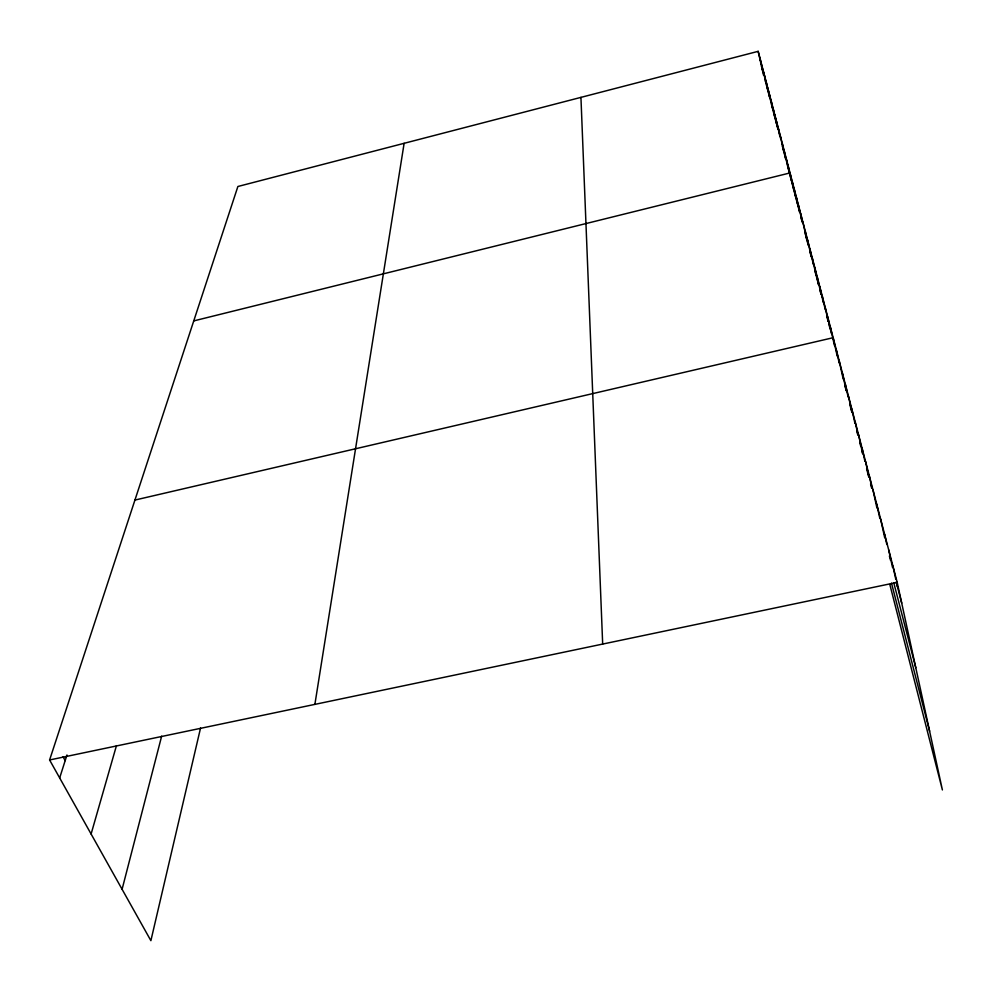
<?xml version="1.0" encoding="UTF-8"?>
<svg xmlns="http://www.w3.org/2000/svg" width="992" height="992" viewBox="0 0 992 992"><rect width="100%" height="100%" fill="white"/><g stroke="black" fill="none" stroke-linecap="round" stroke-linejoin="round"><path stroke-width="1.49" d="M314.886 704.382L404.128 143.319M200.545 728.041L150.883 940.664L49.6 759.971L237.882 186.496L758.173 51.336L897.19 582.354L942.4 789.942L889.836 584.511M122.09 889.291L161.659 736.138M91.103 834.012L116.461 745.624M59.669 777.939L66.972 754.974M193.762 320.9L790.016 172.93L793.712 189.497L792.013 182.999M134.937 500.067L833.144 337.702L837.236 356.178M49.6 759.971L897.19 582.354M63.054 756.784L65.174 760.616M761.546 66.303L763.108 72.292M765.34 80.848L765.985 83.316M766.308 84.556L767.944 90.818L764.51 75.528M768.279 92.095L769.606 97.179L766.159 81.803M771.292 103.639L773.004 110.186L769.519 94.637M773.351 111.526L774.74 116.845L771.23 101.209M775.099 118.197L777.939 129.096M782.341 145.96L783.841 151.714L780.245 135.631M784.226 153.177L785.751 159.03L782.13 142.848M788.02 167.722L789.669 174.022L786.011 157.641M790.004 175.299L791.343 180.42M794.059 190.824L795.782 197.433L792.062 180.767M796.142 198.784L797.543 204.166M797.89 205.505L799.676 212.35M801.127 217.893L802.218 222.072L798.436 205.108M805.194 233.455L806.694 239.208L802.863 222.047M807.079 240.684L808.22 245.074M810.154 252.489L811.332 256.965L807.463 239.593M815.089 271.386L818.598 284.816L814.668 267.121M820.037 290.321L821.116 294.45L817.16 276.644M826.671 315.704L828.184 321.52M828.94 324.434L830.106 328.885M844.762 384.995L846.3 390.898L842.146 372.062M849.809 404.339L851.954 412.548M856.704 430.726L857.82 435.004M859.692 442.184L860.833 446.561M861.602 449.488L862.742 453.865L858.464 434.409M866.611 468.67L868.756 476.904M870.567 483.836L871.67 488.052M889.415 556.028L890.543 560.331M896.235 582.13L901.716 603.099M893.755 582.713L915.777 667.703M891.51 583.172L929.603 731.166M778.385 128.526L780.667 138.706M776.55 121.532L779.799 135.991M774.752 114.65L777.976 129.034M772.979 107.88L776.5 123.603M767.82 88.176L770.97 102.226M762.898 69.341L765.998 83.167M759.723 57.251L763.766 74.251M758.173 51.336L763.555 75.243M812.225 257.771L816.131 275.367M809.819 248.595L813.39 264.628M805.144 230.739L808.344 245.136M800.631 213.503L802.528 222.034M796.278 196.85L799.726 212.313M794.146 188.74L797.58 204.116M787.995 165.23L791.678 181.697M784.052 150.189L787.698 166.458M851.719 408.654L854.98 423.435M848.458 396.205L852.016 412.35M845.271 384.003L848.16 397.135M839.083 360.369L843.212 379.093M836.082 348.924L839.244 363.221M830.354 327.025L834.421 345.39M827.613 316.56L831.346 333.411M824.922 306.292L828.27 321.408M822.281 296.224L825.282 309.74M819.702 286.341L823.348 302.758M880.598 518.965L884.703 537.751M876.692 504.048L879.842 518.407M872.873 489.478L876.94 508.016M869.153 475.23L871.943 487.99M865.508 461.317L868.905 476.805M861.949 447.714L864.925 461.268M855.054 421.389L858.006 434.781M892.887 565.924L895.776 579.179M896.421 582.118L897.388 586.532M888.696 549.89L892.527 567.449M884.604 534.242L886.823 544.422M580.94 97.377L602.677 644.068"/></g></svg>
